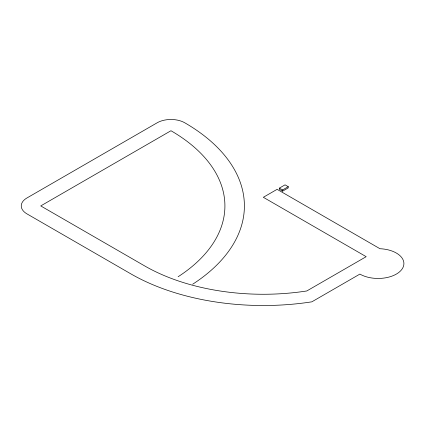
<?xml version="1.0" encoding="UTF-8"?>
<svg xmlns="http://www.w3.org/2000/svg" width="425" height="425" viewBox="0 0 425 425"><rect width="100%" height="100%" fill="white"/><g stroke="black" fill="none" stroke-linecap="round" stroke-linejoin="round"><path stroke-width="0.64" d="M279.39 188.116L285.058 184.843L288.246 186.687L288.246 187.914L282.577 191.186L279.39 189.343L279.39 188.116L282.577 189.959L288.246 186.687M282.577 189.959L282.577 191.186M178.128 276.733A184.174 106.33 0 0 0 170.967 130.735L40.736 205.923L144.564 265.864A167.965 96.974 0 0 0 306.802 290.96L366.185 256.679L263.33 197.296L277.111 189.337L379.966 248.721A25.776 14.88 0 0 1 401.567 269.753A25.776 14.88 0 0 1 359.89 274.093L311.849 301.83A187.452 108.221 0 0 1 130.783 273.822L26.956 213.876A19.486 11.252 0 0 1 26.956 197.965L157.186 122.777A19.486 11.252 0 0 1 184.748 122.777A203.66 117.582 0 0 1 192.663 284.224"/></g></svg>
